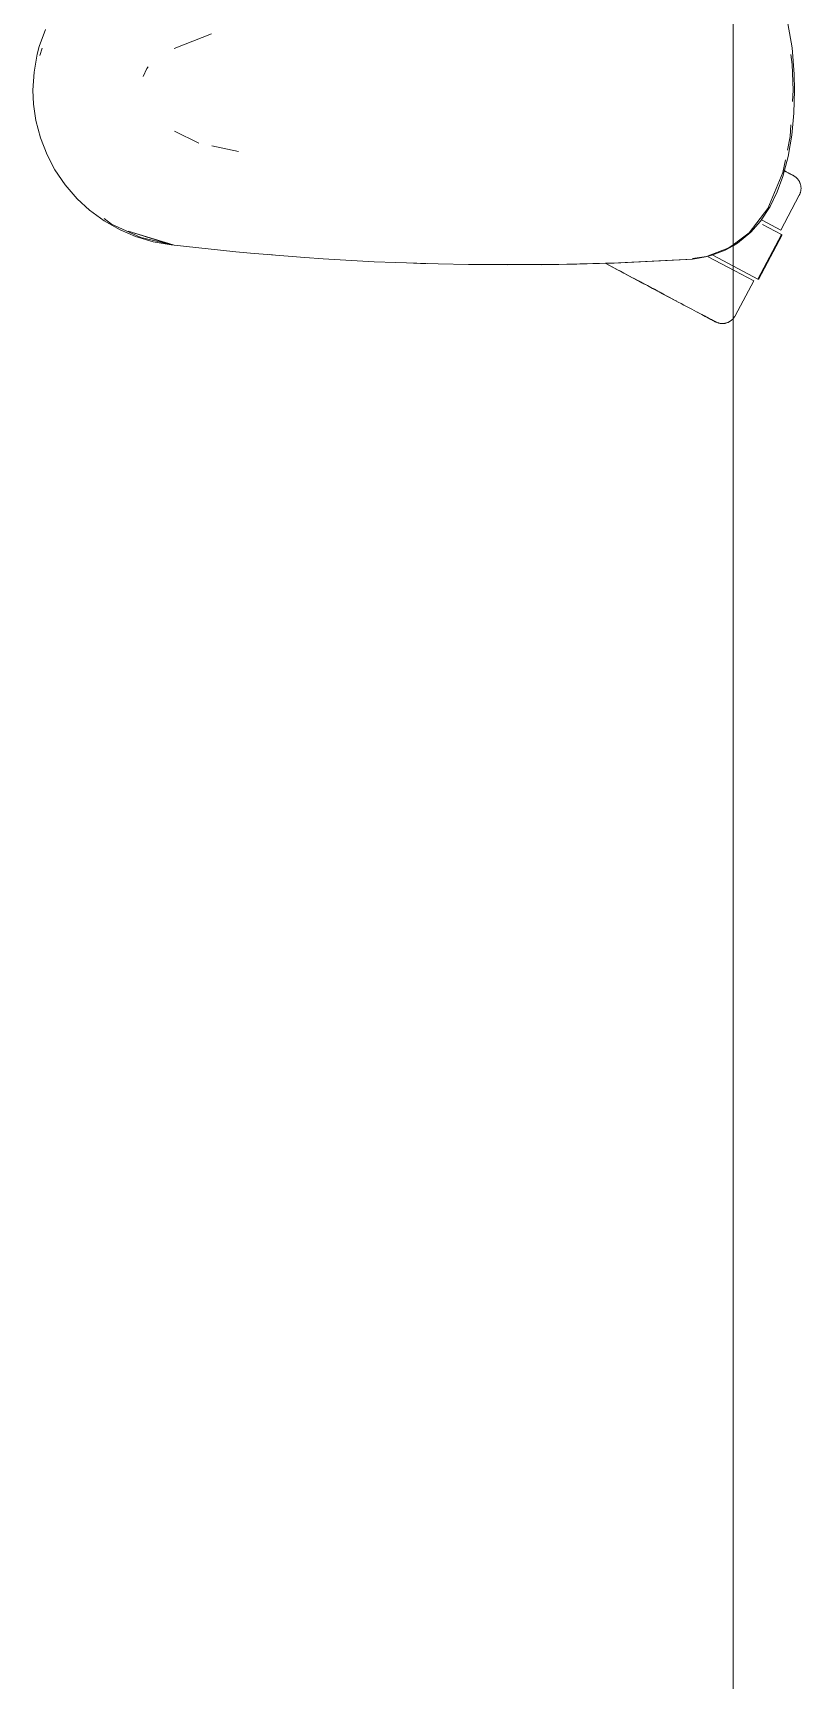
# Model space of a CAD drawing. Header units: millimetres. Extents: x 155920 to 295199, y -4084 to 97293.
# Drawn here: x 184988.4 to 185201.6, y 32694.3 to 33151.7 of the extents above; entities that cross this region are included whole.
import ezdxf

# ---------------------------------------------------------------- set-up
doc = ezdxf.new("R2010")
doc.units = ezdxf.units.MM
doc.header["$MEASUREMENT"] = 0
doc.layers.add('G-IMPT', color=8, linetype='CONTINUOUS', lineweight=9)
doc.layers.add('I-FURN', color=8, linetype='CONTINUOUS', lineweight=9)

msp = doc.modelspace()

# ---------------------------------------------------------------- linework, layer by layer
at = {"layer": 'G-IMPT'}
for p, q in [((184991.87, 33152.66), (184990.16, 33147.89)), ((185038, 33151.49), (185027.57, 33147.34)), ((185197.97, 33154.35), (185199.09, 33147.59)), ((184989.59, 33145.76), (184990.16, 33147.89)), ((184990.96, 33147.45), (184990.34, 33145.42)), ((185199.66, 33140.28), (185199.09, 33147.59)), ((184988.72, 33140.81), (184989.59, 33145.76)), ((185019.03, 33139.6), (185020.05, 33141.82)), ((185020.05, 33141.82), (185020.35, 33142.27)), ((185199.14, 33142.93), (185198.75, 33145.72)), ((185199.14, 33142.93), (185199.37, 33135.77)), ((184988.42, 33135.77), (184988.72, 33140.81)), ((185199.66, 33140.28), (185199.75, 33135.77)), ((184988.42, 33135.77), (184988.59, 33131.92)), ((185199.18, 33132.66), (185199.37, 33135.77)), ((185199.75, 33135.77), (185199.57, 33129.43)), ((184989.24, 33127.41), (184988.59, 33131.92)), ((185199, 33123.28), (185199.57, 33129.43)), ((184989.24, 33127.41), (184990.5, 33122.54)), ((185027.67, 33124.39), (185034.45, 33121.12)), ((185198.59, 33122.94), (185198.79, 33126.15)), ((184992.33, 33117.83), (184990.5, 33122.54)), ((185045.5, 33118.79), (185038.06, 33120.36)), ((185197.82, 33119.19), (185198.59, 33122.94)), ((185199, 33123.28), (185198, 33117.35)), ((184994.52, 33113.67), (184992.33, 33117.83)), ((185196.55, 33112.98), (185197.26, 33116.45)), ((185196.57, 33111.87), (185198, 33117.35)), ((184994.52, 33113.67), (184997.35, 33109.5)), ((185196.55, 33112.98), (185194.22, 33107.36)), ((185196.57, 33111.87), (185194.99, 33107.53)), ((184997.35, 33109.5), (185000.68, 33105.66)), ((185004.11, 33102.5), (185000.68, 33105.66)), ((185192.38, 33102.97), (185194.22, 33107.36)), ((185193, 33103.46), (185194.99, 33107.53)), ((185004.11, 33102.5), (185008.2, 33099.5)), ((185187.16, 33096.18), (185192.38, 33102.97)), ((185193, 33103.46), (185190.35, 33099.41)), ((185008.15, 33100.19), (185010.26, 33098.6)), ((185012.64, 33096.99), (185008.2, 33099.5)), ((185018.33, 33094.86), (185010.26, 33098.6)), ((185012.64, 33096.99), (185016.88, 33095.18)), ((185027.3, 33092.82), (185014.83, 33096.65)), ((185014.83, 33096.65), (185023.98, 33093.74)), ((185182.75, 33092.9), (185187.16, 33096.18)), ((185183.94, 33093.3), (185187.68, 33096.38)), ((185190.35, 33099.41), (185187.68, 33096.38)), ((185016.88, 33095.18), (185021.74, 33093.71)), ((185018.33, 33094.86), (185026.73, 33092.95)), ((185026.78, 33092.82), (185021.74, 33093.71)), ((185027.3, 33092.82), (185023.98, 33093.74)), ((185044.71, 33090.91), (185026.78, 33092.82)), ((185175.34, 33089.6), (185181.54, 33092.01)), ((185180.51, 33091.34), (185176.87, 33089.95)), ((185180.51, 33091.34), (185182.75, 33092.62)), ((185181.54, 33092.01), (185182.75, 33092.9)), ((185182.75, 33092.62), (185183.94, 33093.3)), ((185048.84, 33090.57), (185044.71, 33090.91)), ((185063.9, 33089.32), (185048.84, 33090.57)), ((185055.71, 33089.97), (185054.04, 33090.14)), ((185063.9, 33089.32), (185068.98, 33088.99)), ((185068.98, 33088.99), (185083.12, 33088.18)), ((185089.15, 33087.93), (185083.12, 33088.18)), ((185089.15, 33087.93), (185100.91, 33087.54)), ((185094.03, 33087.79), (185095.97, 33087.68)), ((185095.97, 33087.68), (185097.47, 33087.67)), ((185109.32, 33087.38), (185100.91, 33087.54)), ((185109.32, 33087.38), (185139.34, 33087.49)), ((185109.32, 33087.38), (185129.51, 33087.33)), ((185109.32, 33087.38), (185120.12, 33087.29)), ((185139.34, 33087.49), (185120.12, 33087.29)), ((185129.51, 33087.33), (185150.91, 33087.83)), ((185129.51, 33087.33), (185149.7, 33087.79)), ((185129.51, 33087.33), (185139.34, 33087.49)), ((185129.51, 33087.37), (185131.55, 33087.35)), ((185131.55, 33087.35), (185133.46, 33087.42)), ((185139.34, 33087.49), (185150.91, 33087.83)), ((185149.7, 33087.79), (185171.48, 33088.88)), ((185149.7, 33087.79), (185169.87, 33088.77)), ((185150.91, 33087.83), (185149.7, 33087.79)), ((185150.91, 33087.83), (185171.48, 33088.88)), ((185171.48, 33088.88), (185169.87, 33088.77)), ((185171.48, 33088.88), (185173.13, 33089.14)), ((185175.34, 33089.6), (185171.5, 33089.02)), ((185175.52, 33089.58), (185173.13, 33089.14)), ((185175.52, 33089.58), (185176.87, 33089.95))]:
    msp.add_line(p, q, dxfattribs=at)
at = {"layer": 'I-FURN'}
for p, q in [((185182.75, 34221.57), (185182.75, 32621.57)), ((185182.75, 32621.57), (185182.75, 34221.57)), ((185196.83, 33113.49), (185197.25, 33113.26)), ((185197.47, 33113.14), (185197.06, 33113.36)), ((185197.25, 33113.26), (185197.65, 33113.05)), ((185197.84, 33112.94), (185197.47, 33113.14)), ((185197.65, 33113.05), (185198, 33112.86)), ((185198.18, 33112.77), (185197.84, 33112.94)), ((185198, 33112.86), (185198.32, 33112.69)), ((185198.48, 33112.61), (185198.18, 33112.77)), ((185198.32, 33112.69), (185198.6, 33112.54)), ((185198.74, 33112.47), (185198.48, 33112.61)), ((185198.6, 33112.54), (185198.84, 33112.41)), ((185198.95, 33112.35), (185198.74, 33112.47)), ((185198.84, 33112.41), (185199.04, 33112.31)), ((185199.13, 33112.26), (185198.95, 33112.35)), ((185199.04, 33112.31), (185199.2, 33112.22)), ((185199.28, 33112.18), (185199.13, 33112.26)), ((185199.2, 33112.22), (185199.33, 33112.16)), ((185199.38, 33112.13), (185199.28, 33112.18)), ((185199.33, 33112.16), (185199.41, 33112.11)), ((185199.44, 33112.1), (185199.38, 33112.13)), ((185199.41, 33112.11), (185199.45, 33112.09)), ((185199.46, 33112.09), (185199.44, 33112.1)), ((185199.45, 33112.09), (185199.46, 33112.09)), ((185199.46, 33112.09), (185199.6, 33112.01)), ((185199.6, 33112.01), (185199.73, 33111.93)), ((185199.73, 33111.93), (185199.87, 33111.84)), ((185199.87, 33111.84), (185200, 33111.74)), ((185200, 33111.74), (185200.13, 33111.64)), ((185200.13, 33111.64), (185200.25, 33111.54)), ((185200.25, 33111.54), (185200.37, 33111.43)), ((185200.37, 33111.43), (185200.48, 33111.31)), ((185200.48, 33111.31), (185200.59, 33111.19)), ((185200.59, 33111.19), (185200.69, 33111.07)), ((185200.69, 33111.07), (185200.79, 33110.94)), ((185200.79, 33110.94), (185200.89, 33110.81)), ((185200.89, 33110.81), (185200.97, 33110.68)), ((185200.97, 33110.68), (185201.06, 33110.54)), ((185201.06, 33110.54), (185201.13, 33110.4)), ((185201.13, 33110.4), (185201.21, 33110.25)), ((185201.21, 33110.25), (185201.27, 33110.11)), ((185201.27, 33110.11), (185201.33, 33109.96)), ((185201.33, 33109.96), (185201.39, 33109.81)), ((185201.39, 33109.81), (185201.43, 33109.65)), ((185201.43, 33109.65), (185201.48, 33109.5)), ((185195.97, 33096.95), (185201.12, 33106.64)), ((185201.14, 33106.68), (185201.12, 33106.64)), ((185201.21, 33106.82), (185201.14, 33106.68)), ((185201.28, 33106.97), (185201.21, 33106.82)), ((185201.34, 33107.12), (185201.28, 33106.97)), ((185201.39, 33107.27), (185201.34, 33107.12)), ((185201.44, 33107.42), (185201.39, 33107.27)), ((185201.48, 33107.58), (185201.44, 33107.42)), ((185201.48, 33109.5), (185201.51, 33109.34)), ((185201.52, 33107.74), (185201.48, 33107.58)), ((185201.51, 33109.34), (185201.54, 33109.18)), ((185201.54, 33107.9), (185201.52, 33107.74)), ((185201.54, 33109.18), (185201.56, 33109.02)), ((185201.57, 33108.06), (185201.54, 33107.9)), ((185201.56, 33109.02), (185201.58, 33108.86)), ((185201.58, 33108.22), (185201.57, 33108.06)), ((185201.58, 33108.86), (185201.59, 33108.7)), ((185201.59, 33108.38), (185201.58, 33108.22)), ((185201.59, 33108.7), (185201.59, 33108.54)), ((185201.59, 33108.54), (185201.59, 33108.38)), ((185190.78, 33099.71), (185195.97, 33096.95)), ((185190.86, 33098.53), (185196.16, 33095.72)), ((185196.16, 33095.72), (185189.58, 33083.36)), ((185189.75, 33083.27), (185196.33, 33095.63)), ((185147.46, 33087.63), (185148.45, 33087.11)), ((185148, 33087.35), (185147.81, 33087.45)), ((185148.99, 33086.82), (185148, 33087.35)), ((185148.45, 33087.11), (185149.44, 33086.58)), ((185149.98, 33086.29), (185148.99, 33086.82)), ((185175.8, 33089.56), (185183.18, 33085.63)), ((185182.89, 33086.92), (185177.08, 33090.01)), ((185189.58, 33083.36), (185182.89, 33086.92)), ((185149.44, 33086.58), (185150.44, 33086.05)), ((185150.98, 33085.76), (185149.98, 33086.29)), ((185150.44, 33086.05), (185151.45, 33085.52)), ((185151.99, 33085.23), (185150.98, 33085.76)), ((185151.45, 33085.52), (185152.45, 33084.98)), ((185152.99, 33084.69), (185151.99, 33085.23)), ((185152.45, 33084.98), (185153.46, 33084.45)), ((185154, 33084.16), (185152.99, 33084.69)), ((185153.46, 33084.45), (185154.46, 33083.91)), ((185155, 33083.63), (185154, 33084.16)), ((185154.46, 33083.91), (185155.46, 33083.38)), ((185156, 33083.09), (185155, 33083.63)), ((185155.46, 33083.38), (185156.46, 33082.85)), ((185157, 33082.57), (185156, 33083.09)), ((185156.46, 33082.85), (185157.45, 33082.32)), ((185157.98, 33082.04), (185157, 33082.57)), ((185157.45, 33082.32), (185158.43, 33081.8)), ((185183.18, 33085.63), (185188.46, 33082.82)), ((185183.31, 33073.14), (185188.46, 33082.82)), ((185158.96, 33081.52), (185157.98, 33082.04)), ((185158.43, 33081.8), (185159.41, 33081.28)), ((185159.93, 33081.01), (185158.96, 33081.52)), ((185159.41, 33081.28), (185160.37, 33080.77)), ((185160.89, 33080.5), (185159.93, 33081.01)), ((185160.37, 33080.77), (185161.32, 33080.26)), ((185161.83, 33079.99), (185160.89, 33080.5)), ((185161.32, 33080.26), (185162.26, 33079.77)), ((185162.76, 33079.5), (185161.83, 33079.99)), ((185162.26, 33079.77), (185163.18, 33079.28)), ((185163.67, 33079.01), (185162.76, 33079.5)), ((185163.18, 33079.28), (185164.09, 33078.79)), ((185164.57, 33078.54), (185163.67, 33079.01)), ((185164.09, 33078.79), (185164.98, 33078.32)), ((185165.45, 33078.07), (185164.57, 33078.54)), ((185164.98, 33078.32), (185165.84, 33077.86)), ((185166.3, 33077.62), (185165.45, 33078.07)), ((185165.84, 33077.86), (185166.69, 33077.41)), ((185167.14, 33077.17), (185166.3, 33077.62)), ((185166.69, 33077.41), (185167.52, 33076.97)), ((185167.52, 33076.97), (185168.32, 33076.55)), ((185168.32, 33076.55), (185169.09, 33076.13)), ((185169.09, 33076.13), (185169.84, 33075.74)), ((185169.84, 33075.74), (185170.57, 33075.35)), ((185170.57, 33075.35), (185171.26, 33074.98)), ((185171.26, 33074.98), (185171.92, 33074.63)), ((185171.92, 33074.63), (185172.56, 33074.29)), ((185172.56, 33074.29), (185173.16, 33073.97)), ((185173.47, 33073.81), (185172.89, 33074.12)), ((185173.16, 33073.97), (185173.73, 33073.67)), ((185174.02, 33073.51), (185173.47, 33073.81)), ((185173.73, 33073.67), (185174.26, 33073.38)), ((185174.54, 33073.24), (185174.02, 33073.51)), ((185174.26, 33073.38), (185174.76, 33073.12)), ((185175.02, 33072.98), (185174.54, 33073.24)), ((185174.76, 33073.12), (185175.23, 33072.87)), ((185183.31, 33073.14), (185183.23, 33073)), ((185175.47, 33072.75), (185175.02, 33072.98)), ((185175.23, 33072.87), (185175.66, 33072.64)), ((185175.88, 33072.53), (185175.47, 33072.75)), ((185175.66, 33072.64), (185176.05, 33072.43)), ((185176.25, 33072.33), (185175.88, 33072.53)), ((185176.05, 33072.43), (185176.41, 33072.24)), ((185176.58, 33072.15), (185176.25, 33072.33)), ((185176.41, 33072.24), (185176.73, 33072.08)), ((185176.88, 33071.99), (185176.58, 33072.15)), ((185176.73, 33072.08), (185177, 33071.93)), ((185177.14, 33071.86), (185176.88, 33071.99)), ((185177, 33071.93), (185177.25, 33071.8)), ((185177.36, 33071.74), (185177.14, 33071.86)), ((185177.25, 33071.8), (185177.45, 33071.69)), ((185177.54, 33071.64), (185177.36, 33071.74)), ((185177.45, 33071.69), (185177.61, 33071.61)), ((185177.68, 33071.57), (185177.54, 33071.64)), ((185177.61, 33071.61), (185177.73, 33071.54)), ((185177.78, 33071.51), (185177.68, 33071.57)), ((185177.73, 33071.54), (185177.81, 33071.5)), ((185177.84, 33071.48), (185177.78, 33071.51)), ((185177.81, 33071.5), (185177.85, 33071.48)), ((185177.86, 33071.47), (185177.84, 33071.48)), ((185177.85, 33071.48), (185177.86, 33071.47)), ((185177.9, 33071.45), (185177.86, 33071.47)), ((185178.04, 33071.38), (185177.9, 33071.45)), ((185178.19, 33071.32), (185178.04, 33071.38)), ((185178.34, 33071.26), (185178.19, 33071.32)), ((185178.49, 33071.2), (185178.34, 33071.26)), ((185178.65, 33071.16), (185178.49, 33071.2)), ((185178.8, 33071.11), (185178.65, 33071.16)), ((185178.96, 33071.08), (185178.8, 33071.11)), ((185179.12, 33071.05), (185178.96, 33071.08)), ((185179.28, 33071.03), (185179.12, 33071.05)), ((185179.44, 33071.01), (185179.28, 33071.03)), ((185179.6, 33071), (185179.44, 33071.01)), ((185179.76, 33071), (185179.6, 33071)), ((185179.92, 33071), (185179.76, 33071)), ((185180.08, 33071.01), (185179.92, 33071)), ((185180.24, 33071.03), (185180.08, 33071.01)), ((185180.4, 33071.05), (185180.24, 33071.03)), ((185180.56, 33071.08), (185180.4, 33071.05)), ((185180.72, 33071.12), (185180.56, 33071.08)), ((185180.87, 33071.16), (185180.72, 33071.12)), ((185181.03, 33071.21), (185180.87, 33071.16)), ((185181.18, 33071.26), (185181.03, 33071.21)), ((185181.33, 33071.32), (185181.18, 33071.26)), ((185181.48, 33071.39), (185181.33, 33071.32)), ((185181.62, 33071.46), (185181.48, 33071.39)), ((185181.76, 33071.54), (185181.62, 33071.46)), ((185181.9, 33071.62), (185181.76, 33071.54)), ((185182.03, 33071.71), (185181.9, 33071.62)), ((185182.17, 33071.8), (185182.03, 33071.71)), ((185182.29, 33071.9), (185182.17, 33071.8)), ((185182.42, 33072.01), (185182.29, 33071.9)), ((185182.53, 33072.12), (185182.42, 33072.01)), ((185182.65, 33072.23), (185182.53, 33072.12)), ((185182.76, 33072.35), (185182.65, 33072.23)), ((185182.86, 33072.47), (185182.76, 33072.35)), ((185182.96, 33072.6), (185182.86, 33072.47)), ((185183.06, 33072.73), (185182.96, 33072.6)), ((185183.15, 33072.86), (185183.06, 33072.73)), ((185183.23, 33073), (185183.15, 33072.86))]:
    msp.add_line(p, q, dxfattribs=at)

doc.saveas('drawing.dxf')
